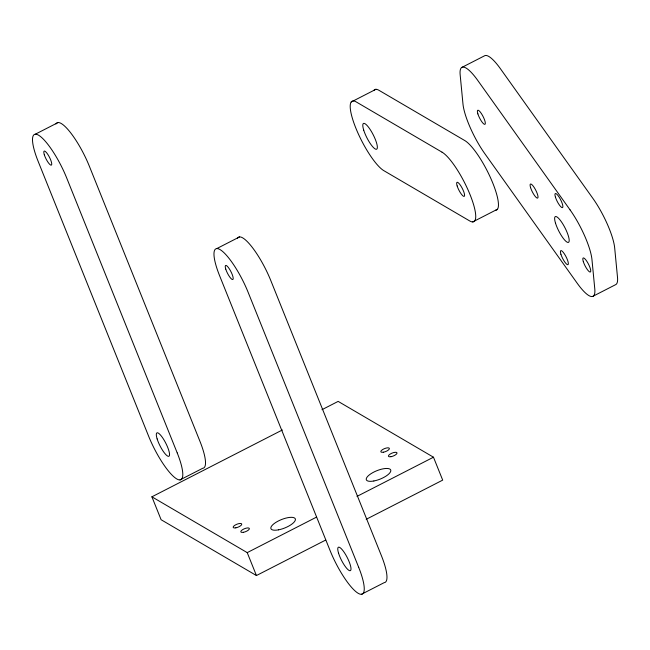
<?xml version="1.0" encoding="UTF-8"?>
<svg xmlns="http://www.w3.org/2000/svg" width="650" height="650" viewBox="0 0 650 650"><rect width="100%" height="100%" fill="white"/><g stroke="black" fill="none" stroke-linecap="round" stroke-linejoin="round"><path stroke-width="0.97" d="M35.336 134.201L58.045 122.566M351.195 101.993L375.952 89.302M461.744 67.478L484.461 55.843A39.447 9.523 62.9 0 1 500.524 68.868L592.792 198.25A39.447 9.523 62.9 0 1 614.681 247.951L617.5 277.249A39.447 9.523 62.9 0 1 615.908 284.521L593.198 296.156M216.791 248.584L239.509 236.949M472.704 221.934L497.461 209.243M179.969 479.927L202.686 468.284A39.447 9.523 62.9 0 0 199.94 441.293L89.391 166.311A39.447 9.523 62.9 0 0 55.981 123.979M325.715 540.044L256.433 575.543L161.111 519.724L151.897 496.811L282.368 429.975M321.961 409.695L338.154 401.391L433.477 457.21L442.691 480.122L366.21 519.301M151.897 496.811L247.219 552.622L316.509 517.132M356.996 496.389L433.477 457.21M361.433 594.303L384.142 582.668A39.447 9.523 62.9 0 0 381.396 555.669L270.855 280.686A39.447 9.523 62.9 0 0 237.437 238.363M247.219 552.622L256.433 575.543M373.912 90.358A39.447 9.523 62.9 0 1 378.974 90.309L464.758 140.546A39.447 9.523 62.9 0 1 491.108 179.083A39.447 9.523 62.9 0 1 495.414 210.291M442.049 152.181L356.257 101.944A39.447 9.523 62.9 0 0 355.777 127.944A39.447 9.523 62.9 0 0 383.89 170.69L469.682 220.927A39.447 9.523 62.9 0 0 470.161 194.927A39.447 9.523 62.9 0 0 442.049 152.181M570.074 209.885L477.815 80.502A39.447 9.523 62.9 0 0 460.159 74.75L462.979 104.049A39.447 9.523 62.9 0 0 484.868 153.749L577.135 283.14A39.447 9.523 62.9 0 0 594.783 288.884L591.963 259.586A39.447 9.523 62.9 0 0 570.074 209.885M358.678 567.304L248.137 292.321A39.447 9.523 62.9 0 0 220.025 249.576A39.447 9.523 62.9 0 0 219.546 275.576L330.086 550.558A39.447 9.523 62.9 0 0 358.199 593.304A39.447 9.523 62.9 0 0 358.678 567.304M177.222 452.928L66.682 177.946A39.447 9.523 62.9 0 0 38.561 135.2A39.447 9.523 62.9 0 0 38.082 161.2L148.623 436.183A39.447 9.523 62.9 0 0 176.743 478.928A39.447 9.523 62.9 0 0 177.222 452.928M391.097 456.674A4.599 1.584 -21.9 0 0 396.996 452.831A4.599 1.584 -21.9 0 0 390.081 454.122A4.599 1.584 -21.9 0 0 391.097 456.674M243.449 532.301A4.599 1.584 -21.9 0 0 249.356 528.458A4.599 1.584 -21.9 0 0 242.442 529.758A4.599 1.584 -21.9 0 0 243.449 532.301M383.467 452.205A4.599 1.584 -21.9 0 0 389.374 448.362A4.599 1.584 -21.9 0 0 382.46 449.662A4.599 1.584 -21.9 0 0 383.467 452.205M278.46 529.856A13.146 4.518 -21.9 0 0 295.319 518.871A13.146 4.518 -21.9 0 0 275.576 522.584A13.146 4.518 -21.9 0 0 278.46 529.856M235.828 527.841A4.599 1.584 -21.9 0 0 241.727 523.997A4.599 1.584 -21.9 0 0 234.812 525.289A4.599 1.584 -21.9 0 0 235.828 527.841M373.856 480.984A13.146 4.518 -21.9 0 0 390.723 469.999A13.146 4.518 -21.9 0 0 370.979 473.712A13.146 4.518 -21.9 0 0 373.856 480.984M44.297 154.716A7.889 1.901 62.9 0 0 51.188 165.189A7.889 1.901 62.9 0 0 47.84 154.44A7.889 1.901 62.9 0 0 44.297 154.716M157.129 438.896A13.146 3.177 62.9 0 0 168.61 456.349A13.146 3.177 62.9 0 0 163.036 438.425A13.146 3.177 62.9 0 0 157.129 438.896M225.753 269.092A7.889 1.901 62.9 0 0 232.643 279.565A7.889 1.901 62.9 0 0 229.304 268.816A7.889 1.901 62.9 0 0 225.753 269.092M338.585 553.272A13.146 3.177 62.9 0 0 350.066 570.724A13.146 3.177 62.9 0 0 344.5 552.809A13.146 3.177 62.9 0 0 338.585 553.272M457.153 185.949A7.889 1.901 62.9 0 0 464.043 196.414A7.889 1.901 62.9 0 0 460.696 185.664A7.889 1.901 62.9 0 0 457.153 185.949M363.699 130.089A14.463 3.494 62.9 0 0 376.326 149.289A14.463 3.494 62.9 0 0 370.199 129.577A14.463 3.494 62.9 0 0 363.699 130.089M583.31 261.601A7.889 1.901 62.9 0 0 590.192 272.066A7.889 1.901 62.9 0 0 586.852 261.316A7.889 1.901 62.9 0 0 583.31 261.601M555.441 197.178A7.889 1.901 62.9 0 0 562.331 207.651A7.889 1.901 62.9 0 0 558.984 196.901A7.889 1.901 62.9 0 0 555.441 197.178M530.587 187.663A7.889 1.901 62.9 0 0 537.469 198.136A7.889 1.901 62.9 0 0 534.129 187.387A7.889 1.901 62.9 0 0 530.587 187.663M555.539 223.251A14.463 3.494 62.9 0 0 568.165 242.45A14.463 3.494 62.9 0 0 562.039 222.739A14.463 3.494 62.9 0 0 555.539 223.251M560.909 254.264A7.889 1.901 62.9 0 0 567.799 264.737A7.889 1.901 62.9 0 0 564.452 253.988A7.889 1.901 62.9 0 0 560.909 254.264M477.88 113.904A7.889 1.901 62.9 0 0 484.762 124.378A7.889 1.901 62.9 0 0 481.423 113.62A7.889 1.901 62.9 0 0 477.88 113.904"/></g></svg>
